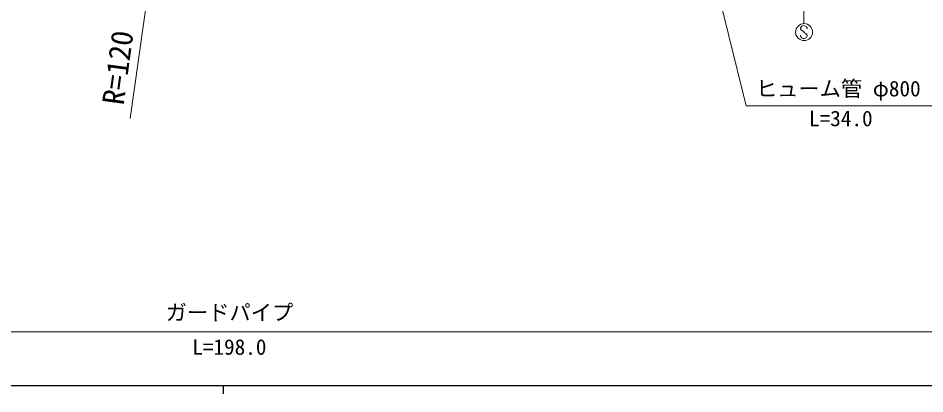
# Model space of a CAD drawing. Units: millimetres, scale not verified. Extents: x 40000 to 680000, y 20000 to 380000.
# Drawn here: x 143854 to 250554, y 204000 to 248178 of the extents above; entities that cross this region are included whole.
import ezdxf
from ezdxf.enums import TextEntityAlignment as Align

# ---------------------------------------------------------------- set-up
doc = ezdxf.new("R2010")
doc.units = ezdxf.units.MM
doc.header["$LTSCALE"] = 1000
for name, color, linetype, lineweight in [('M-STR-HTXT', 7, 'Continuous', 13), ('M-STR-STR3', 7, 'Continuous', 13), ('M-STR-STRC', 7, 'Continuous', 13), ('M-TTL-BAND', 7, 'Continuous', 25)]:
    doc.layers.add(name, color=color, linetype=linetype, lineweight=lineweight)
doc.styles.add('ＭＳ ゴシック', font='')
doc.styles.get('ＭＳ ゴシック').set_extended_font_data('MS Gothic')

msp = doc.modelspace()

# ---------------------------------------------------------------- linework, layer by layer
at = {"layer": 'M-STR-HTXT'}
msp.add_line((157034, 236386), (164000, 285782), dxfattribs=at)
at = {"layer": 'M-STR-STR3'}
for p, q in [((225086, 255821), (229508, 237853)), ((229508, 237853), (251845, 237854)), ((265624, 211306), (71817, 211303))]:
    msp.add_line(p, q, dxfattribs=at)
at = {"layer": 'M-STR-STRC'}
for p, q in [((236309, 270657), (236309, 247531)), ((236059, 247229), (235935, 247044)), ((235935, 247044), (235938, 246913)), ((235938, 246913), (236001, 246784)), ((236001, 246784), (236256, 246602)), ((236251, 247295), (236059, 247229)), ((236372, 247292), (236251, 247295)), ((236256, 246602), (236385, 246470)), ((236622, 247173), (236372, 247292)), ((236685, 247042), (236622, 247173)), ((236685, 246913), (236685, 247042)), ((235938, 246065), (235935, 246186)), ((235977, 245962), (235938, 246065)), ((236061, 245851), (235977, 245962)), ((236248, 245791), (236061, 245851)), ((236383, 245791), (236248, 245791)), ((236483, 245820), (236383, 245791)), ((236385, 246470), (236564, 246354)), ((236625, 245912), (236483, 245820)), ((236564, 246354), (236691, 246154)), ((236686, 246044), (236625, 245912)), ((236691, 246154), (236686, 246044))]:
    msp.add_line(p, q, dxfattribs=at)
msp.add_circle((236342, 246532), 1000, dxfattribs=at)
at = {"layer": 'M-TTL-BAND'}
for p, q in [((40000, 205000), (579000, 205000)), ((168000, 205000), (168000, 204000))]:
    msp.add_line(p, q, dxfattribs=at)

# ---------------------------------------------------------------- texts
at = {"layer": 'M-STR-HTXT', "style": 'ＭＳ ゴシック'}
msp.add_text('R=120', height=2566, rotation=82.325, dxfattribs=at).set_placement((154996, 238038), align=Align.MIDDLE_LEFT)
at = {"layer": 'M-STR-STR3', "style": 'ＭＳ ゴシック'}
for s, p in [('ヒューム管 φ800', (230676, 238427)), ('L=34.0', (236926, 234915)), ('ガードパイプ', (161220, 212101)), ('L=198.0', (164345, 208043))]:
    msp.add_text(s, height=1833, rotation=0.001, dxfattribs=at).set_placement(p, align=Align.BOTTOM_LEFT)

doc.saveas('drawing.dxf')
